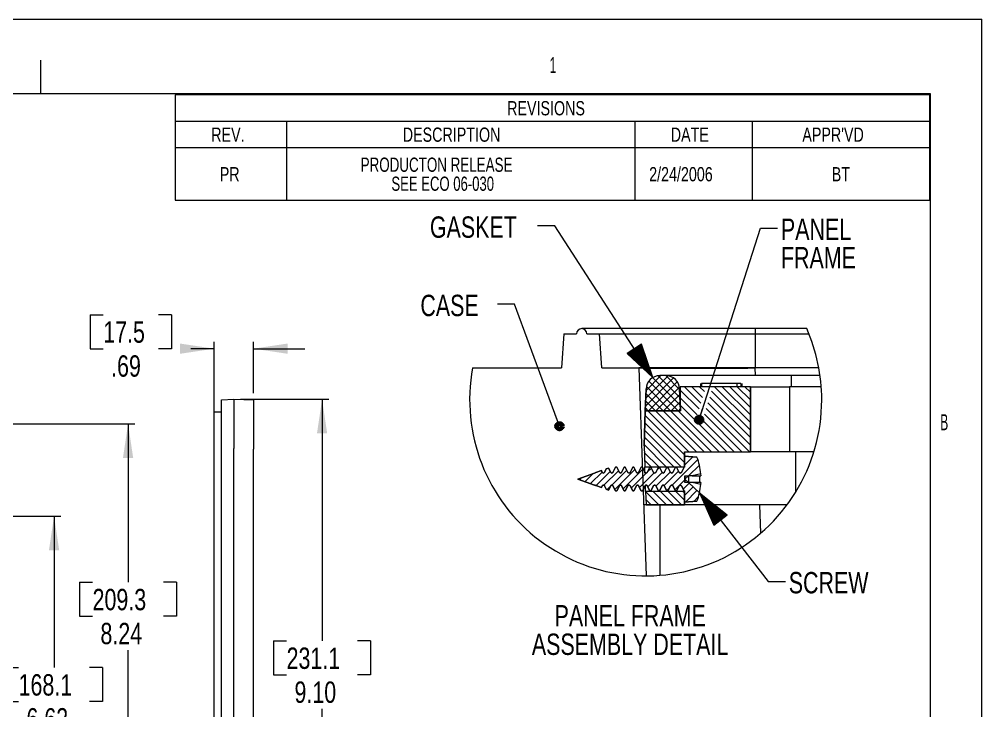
# Model space of a CAD drawing. Header units: inches. Extents: x 0 to 11, y 0 to 8.5.
# Drawn here: x 5.37 to 11, y 4.45 to 8.5 of the extents above; entities that cross this region are included whole.
import ezdxf

# ---------------------------------------------------------------- set-up
doc = ezdxf.new("R2010")
doc.units = ezdxf.units.IN
doc.header["$MEASUREMENT"] = 0
doc.layers.add('SLD-0', color=7, linetype='Continuous', lineweight=0)
doc.styles.add('SLDTEXTSTYLE2', font='TXT', dxfattribs={"width": 0.75})
doc.styles.add('SLDTEXTSTYLE6', font='TXT', dxfattribs={"width": 0.552632})
doc.styles.add('SLDTEXTSTYLE7', font='TXT', dxfattribs={"width": 0.703125})
doc.styles.add('SLDTEXTSTYLE8', font='TXT', dxfattribs={"width": 0.6875})
doc.dimstyles.new('SLDDIMSTYLE0', dxfattribs={"dimtxt": 0.166667, "dimasz": 0.2, "dimexe": 0, "dimexo": 0.0625, "dimgap": 0.041667, "dimtad": 0, "dimtih": 1, "dimtoh": 1, "dimlfac": 3, "dimzin": 12, "dimdsep": 46, "dimtxsty": 'SLDTEXTSTYLE2', "dimsah": 1, "dimcen": 0.09, "dimadec": 0, "dimazin": 0, "dimtfac": 1, "dimtofl": 0, "dimtmove": 0, "dimatfit": 3, "dimfxl": 1, "dimtolj": 1, "dimtzin": 12, "dimarcsym": 0})
doc.dimstyles.new('SLDDIMSTYLE1', dxfattribs={"dimtxt": 0.166667, "dimasz": 0.2, "dimexe": 0, "dimexo": 0.0625, "dimgap": 0.041667, "dimtad": 0, "dimtih": 1, "dimtoh": 1, "dimlfac": 3, "dimzin": 4, "dimdsep": 46, "dimtxsty": 'SLDTEXTSTYLE2', "dimsah": 1, "dimcen": 0.09, "dimadec": 0, "dimazin": 0, "dimtfac": 1, "dimtofl": 0, "dimtmove": 0, "dimatfit": 3, "dimfxl": 1, "dimtolj": 1, "dimtzin": 12, "dimarcsym": 0})

# ---------------------------------------------------------------- blocks, each defined once
blk = doc.blocks.new('SW_TABLEANNOTATION_0')
at = {"color": 7, "linetype": 'Continuous', "lineweight": 0}
for p, q in [((0, 0), (0, -0.6173)), ((4.4165, 0), (0, 0)), ((4.4165, -0.6173), (4.4165, 0)), ((0, -0.1546), (4.4165, -0.1546)), ((0.6528, -0.1546), (0.6528, -0.3091)), ((2.691, -0.1546), (2.691, -0.3091)), ((3.3774, -0.1546), (3.3774, -0.3091)), ((0, -0.3091), (4.4165, -0.3091)), ((0.6528, -0.3091), (0.6528, -0.6173)), ((2.691, -0.3091), (2.691, -0.6173)), ((3.3774, -0.3091), (3.3774, -0.6173)), ((0, -0.6173), (4.4165, -0.6173))]:
    blk.add_line(p, q, dxfattribs=at)
at = {"color": 7, "linetype": 'Continuous', "lineweight": 0, "attachment_point": 1}
for s, insert, char_height, style in [('REVISIONS', (1.9433, -0.0369), 0.08333, 'SLDTEXTSTYLE2'), ('REV.', (0.212, -0.1915), 0.08333, 'SLDTEXTSTYLE2'), ('DESCRIPTION', (1.3326, -0.1915), 0.083333, 'SLDTEXTSTYLE2'), ('DATE', (2.9006, -0.1915), 0.08333, 'SLDTEXTSTYLE2'), ("APPR'VD", (3.6706, -0.1915), 0.08333, 'SLDTEXTSTYLE2'), ('PRODUCTON RELEASE ', (1.0861, -0.3673), 0.083333, 'SLDTEXTSTYLE7'), ('PR', (0.2618, -0.4228), 0.08333, 'SLDTEXTSTYLE2'), ('2/24/2006', (2.7743, -0.4228), 0.08333, 'SLDTEXTSTYLE2'), ('BT', (3.8426, -0.4228), 0.08333, 'SLDTEXTSTYLE2'), ('SEE ECO 06-030', (1.2661, -0.4784), 0.083333, 'SLDTEXTSTYLE8')]:
    blk.add_mtext(s, dxfattribs=dict(at, insert=insert, char_height=char_height, style=style))
blk = doc.blocks.new('*D8')
at = {"layer": 'SLD-0'}
for p, q in [((4.7138, 5.5934), (5.6112, 5.5934)), ((5.5719, 5.5934), (5.5719, 4.7076)), ((5.2882, 4.7076), (5.2882, 4.5091)), ((5.2882, 4.7076), (5.3642, 4.7076)), ((5.8555, 4.7076), (5.7796, 4.7076)), ((5.8555, 4.7076), (5.8555, 4.5091)), ((5.2882, 4.5091), (5.3642, 4.5091)), ((5.8555, 4.5091), (5.7796, 4.5091)), ((5.5719, 3.3868), (5.5719, 4.3105)), ((4.1904, 3.3868), (5.6112, 3.3868))]:
    blk.add_line(p, q, dxfattribs=at)
for points in [[(5.5719, 5.5934), (5.5419, 5.3934), (5.6019, 5.3934)], [(5.5719, 3.3868), (5.6019, 3.5868), (5.5419, 3.5868)]]:
    blk.add_solid(points, dxfattribs=at)
at = {"layer": 'SLD-0', "char_height": 0.125, "attachment_point": 1, "style": 'SLDTEXTSTYLE2'}
for s, insert in [('168.1', (5.3642, 4.6687)), ('6.62', (5.4103, 4.4702))]:
    blk.add_mtext(s, dxfattribs=dict(at, insert=insert))
blk = doc.blocks.new('*D12')
at = {"layer": 'SLD-0'}
for p, q in [((4.1904, 6.1334), (6.0442, 6.1334)), ((6.0049, 6.1334), (6.0049, 5.2067)), ((5.7212, 5.2067), (5.7212, 5.0082)), ((5.7212, 5.2067), (5.7972, 5.2067)), ((6.2885, 5.2067), (6.2126, 5.2067)), ((6.2885, 5.2067), (6.2885, 5.0082)), ((5.7212, 5.0082), (5.7972, 5.0082)), ((6.2885, 5.0082), (6.2126, 5.0082)), ((6.0049, 3.3868), (6.0049, 4.8097)), ((4.1904, 3.3868), (6.0442, 3.3868))]:
    blk.add_line(p, q, dxfattribs=at)
for points in [[(6.0049, 6.1334), (5.9749, 5.9334), (6.0349, 5.9334)], [(6.0049, 3.3868), (6.0349, 3.5868), (5.9749, 3.5868)]]:
    blk.add_solid(points, dxfattribs=at)
at = {"layer": 'SLD-0', "char_height": 0.125, "attachment_point": 1, "style": 'SLDTEXTSTYLE2'}
for s, insert in [('209.3', (5.7972, 5.1679)), ('8.24', (5.8433, 4.9693))]:
    blk.add_mtext(s, dxfattribs=dict(at, insert=insert))
blk = doc.blocks.new('*D14')
at = {"layer": 'SLD-0'}
for p, q in [((5.7835, 6.7716), (5.7835, 6.573)), ((5.7835, 6.7716), (5.8595, 6.7716)), ((6.2585, 6.7716), (6.1825, 6.7716)), ((6.2585, 6.7716), (6.2585, 6.573)), ((6.5085, 6.0255), (6.5085, 6.6124)), ((6.7385, 6.3121), (6.7385, 6.6124)), ((5.7835, 6.573), (5.8595, 6.573)), ((6.2585, 6.573), (6.1825, 6.573)), ((6.5085, 6.573), (6.3717, 6.573)), ((6.7385, 6.573), (7.0385, 6.573))]:
    blk.add_line(p, q, dxfattribs=at)
for points in [[(6.5085, 6.573), (6.3085, 6.603), (6.3085, 6.543)], [(6.7385, 6.573), (6.9385, 6.543), (6.9385, 6.603)]]:
    blk.add_solid(points, dxfattribs=at)
at = {"layer": 'SLD-0', "char_height": 0.125, "attachment_point": 1, "style": 'SLDTEXTSTYLE2'}
for s, insert in [('17.5', (5.8595, 6.7327)), ('.69', (5.9057, 6.5342))]:
    blk.add_mtext(s, dxfattribs=dict(at, insert=insert))
blk = doc.blocks.new('*D15')
at = {"layer": 'SLD-0'}
for p, q in [((6.6629, 6.2768), (7.1795, 6.2768)), ((7.1401, 6.2768), (7.1401, 4.8636)), ((6.8565, 4.8636), (6.8565, 4.6651)), ((6.8565, 4.8636), (6.9324, 4.8636)), ((7.4238, 4.8636), (7.3478, 4.8636)), ((7.4238, 4.8636), (7.4238, 4.6651)), ((6.8565, 4.6651), (6.9324, 4.6651)), ((7.4238, 4.6651), (7.3478, 4.6651)), ((7.1401, 3.2434), (7.1401, 4.4666)), ((6.6629, 3.2434), (7.1795, 3.2434))]:
    blk.add_line(p, q, dxfattribs=at)
for points in [[(7.1401, 6.2768), (7.1101, 6.0768), (7.1701, 6.0768)], [(7.1401, 3.2434), (7.1701, 3.4434), (7.1101, 3.4434)]]:
    blk.add_solid(points, dxfattribs=at)
at = {"layer": 'SLD-0', "char_height": 0.125, "attachment_point": 1, "style": 'SLDTEXTSTYLE2'}
for s, insert in [('231.1', (6.9324, 4.8248)), ('9.10', (6.9786, 4.6262))]:
    blk.add_mtext(s, dxfattribs=dict(at, insert=insert))

msp = doc.modelspace()

# ---------------------------------------------------------------- linework, layer by layer
at = {"color": 7, "linetype": 'Continuous', "lineweight": 15}
for p, q in [((6.5519, 6.2743), (6.6235, 6.2768)), ((6.5519, 5.9861), (6.5519, 6.2743)), ((6.6235, 6.2768), (6.6235, 5.9886)), ((6.6235, 6.2768), (6.7385, 6.2728)), ((6.7385, 6.2728), (6.7385, 5.9846)), ((6.5085, 6.2028), (6.5519, 6.2028)), ((6.5085, 5.9861), (6.5085, 6.2028)), ((6.5085, 3.5341), (6.5085, 5.9861)), ((6.5519, 3.5341), (6.5519, 5.9861)), ((6.6235, 3.5316), (6.6235, 5.9886)), ((6.7385, 3.5356), (6.7385, 5.9846))]:
    msp.add_line(p, q, dxfattribs=at)
at = {"layer": 'SLD-0', "color": 179, "linetype": 'Continuous'}
for p, q in [((0, 8.5), (11, 8.5)), ((11, 0), (11, 8.5)), ((10.7, 8.0635), (0.287, 8.0635)), ((10.7, 0.404), (10.7, 8.0635)), ((8.555, 6.6601), (8.5411, 6.4601)), ((8.555, 6.6601), (8.6291, 6.6601)), ((9.6736, 6.6901), (8.6591, 6.6901)), ((8.6891, 6.6601), (8.7631, 6.6601)), ((8.7771, 6.4601), (8.7631, 6.6601)), ((8.7631, 6.6601), (9.6736, 6.6601)), ((9.976, 6.6901), (9.6736, 6.6901)), ((9.6736, 6.6901), (9.6736, 6.6601)), ((9.6736, 6.6601), (9.6736, 6.4601)), ((9.6736, 6.6601), (9.9887, 6.6601)), ((8.0205, 6.4601), (8.5411, 6.4601)), ((8.7771, 6.4601), (8.9941, 6.4601)), ((8.9941, 6.4601), (9.0365, 5.2439)), ((9.6736, 6.4601), (8.9941, 6.4601)), ((10.0468, 6.4601), (9.6736, 6.4601)), ((9.6752, 6.4151), (9.6736, 6.4601)), ((9.1965, 6.4016), (9.0324, 6.2375)), ((9.1648, 6.4141), (9.034, 6.2833)), ((9.1217, 6.4151), (9.0356, 6.3291)), ((9.2186, 6.3795), (9.0492, 6.2101)), ((9.0513, 6.3823), (9.2235, 6.2101)), ((9.0743, 6.4035), (9.2353, 6.2425)), ((9.1073, 6.4147), (9.2337, 6.2883)), ((9.152, 6.4151), (9.1158, 6.4151)), ((9.152, 6.4151), (9.1158, 6.4151)), ((9.1511, 6.4151), (9.2321, 6.3341)), ((9.8839, 6.4151), (9.152, 6.4151)), ((9.3551, 6.3701), (9.3551, 6.3501)), ((9.361, 6.3701), (9.361, 6.3501)), ((9.5666, 6.3701), (9.361, 6.3701)), ((9.5666, 6.3701), (9.5666, 6.3501)), ((9.5901, 6.3701), (9.5666, 6.3701)), ((9.5901, 6.3701), (9.5901, 6.3501)), ((9.596, 6.3701), (9.596, 6.3501)), ((10.0541, 6.4151), (9.8839, 6.4151)), ((9.8839, 6.4151), (9.8839, 6.3501)), ((9.0359, 6.3379), (9.0314, 6.2101)), ((9.0314, 6.2101), (9.0359, 6.3379)), ((9.0349, 6.3103), (9.1351, 6.2101)), ((9.0376, 6.3518), (9.1793, 6.2101)), ((9.231, 6.3477), (9.0934, 6.2101)), ((9.2364, 6.2101), (9.232, 6.3379)), ((9.232, 6.3379), (9.2364, 6.2101)), ((9.236, 6.3379), (9.232, 6.3379)), ((9.646, 6.3501), (9.236, 6.3501)), ((9.236, 6.3501), (9.236, 6.2101)), ((9.236, 6.3501), (9.236, 6.2101)), ((9.646, 6.3501), (9.236, 6.3501)), ((9.3456, 6.2206), (9.236, 6.3302)), ((9.3561, 6.2543), (9.2603, 6.3501)), ((9.3666, 6.288), (9.3045, 6.3501)), ((9.3772, 6.3216), (9.3487, 6.3501)), ((9.646, 6.097), (9.4191, 6.3239)), ((9.646, 6.1412), (9.437, 6.3501)), ((9.646, 6.1854), (9.4812, 6.3501)), ((9.646, 6.2296), (9.5254, 6.3501)), ((9.646, 6.2738), (9.5696, 6.3501)), ((9.646, 6.318), (9.6138, 6.3501)), ((9.646, 5.9701), (9.646, 6.3501)), ((9.646, 6.3501), (9.646, 5.9701)), ((9.646, 6.3501), (9.876, 6.3501)), ((9.876, 6.3501), (9.876, 5.9701)), ((10.061, 6.3501), (9.876, 6.3501)), ((9.0334, 6.2676), (9.0909, 6.2101)), ((9.2331, 6.3056), (9.1376, 6.2101)), ((9.2346, 6.2629), (9.1818, 6.2101)), ((9.3351, 6.1869), (9.236, 6.286)), ((9.646, 6.0086), (9.3981, 6.2565)), ((9.646, 6.0528), (9.4086, 6.2902)), ((9.0311, 6.2101), (9.0239, 6.0051)), ((9.0239, 6.0051), (9.0311, 6.2101)), ((9.236, 6.2101), (9.0311, 6.2101)), ((9.236, 6.2101), (9.0311, 6.2101)), ((9.0314, 6.2101), (9.2364, 6.2101)), ((9.032, 6.2249), (9.0467, 6.2101)), ((9.2867, 5.9701), (9.0467, 6.2101)), ((9.3309, 5.9701), (9.0909, 6.2101)), ((9.3751, 5.9701), (9.1351, 6.2101)), ((9.4193, 5.9701), (9.1793, 6.2101)), ((9.4635, 5.9701), (9.2235, 6.2101)), ((9.236, 6.2201), (9.226, 6.2101)), ((9.5077, 5.9701), (9.236, 6.2418)), ((9.6403, 5.9701), (9.3875, 6.2228)), ((9.261, 5.9075), (9.0286, 6.1398)), ((9.261, 5.9517), (9.0301, 6.1825)), ((9.5519, 5.9701), (9.3665, 6.1555)), ((9.5961, 5.9701), (9.377, 6.1892)), ((9.2421, 5.8821), (9.0271, 6.0971)), ((9.1979, 5.8821), (9.0257, 6.0544)), ((9.0239, 6.0051), (9.0282, 5.8821)), ((9.0239, 6.0051), (9.0282, 5.8821)), ((9.1537, 5.8821), (9.0242, 6.0117)), ((9.261, 5.8821), (9.261, 5.9701)), ((9.261, 5.9701), (9.646, 5.9701)), ((9.261, 5.9701), (9.646, 5.9701)), ((9.261, 5.9701), (9.261, 5.8821)), ((9.876, 5.9701), (9.646, 5.9701)), ((10.0179, 5.9701), (9.876, 5.9701)), ((9.911, 5.9701), (9.911, 5.7341)), ((9.1096, 5.8821), (9.0253, 5.9664)), ((9.0654, 5.8821), (9.0269, 5.9206)), ((9.3386, 5.925), (9.1879, 5.7743)), ((9.3336, 5.9388), (9.261, 5.9451)), ((9.261, 5.9451), (9.261, 5.8791)), ((9.261, 5.9451), (9.261, 5.8791)), ((9.261, 5.9451), (9.3336, 5.9388)), ((9.2696, 5.9444), (9.261, 5.9357)), ((9.3103, 5.9408), (9.261, 5.8915)), ((8.7743, 5.8596), (8.7412, 5.8477)), ((8.7412, 5.8477), (8.7743, 5.8596)), ((8.7797, 5.8492), (8.7743, 5.8596)), ((8.7743, 5.8596), (8.7797, 5.8492)), ((8.8747, 5.8588), (8.7896, 5.7737)), ((8.803, 5.8698), (8.7922, 5.8492)), ((8.7922, 5.8492), (8.803, 5.8698)), ((8.8164, 5.8746), (8.803, 5.8698)), ((8.803, 5.8698), (8.8164, 5.8746)), ((8.8297, 5.8492), (8.8164, 5.8746)), ((8.8164, 5.8746), (8.8297, 5.8492)), ((8.9227, 5.8626), (8.8355, 5.7754)), ((8.8579, 5.8791), (8.8422, 5.8492)), ((8.8422, 5.8492), (8.8579, 5.8791)), ((8.9707, 5.8664), (8.8536, 5.7493)), ((8.8641, 5.8791), (8.8579, 5.8791)), ((8.8641, 5.8791), (8.8579, 5.8791)), ((8.8797, 5.8492), (8.8641, 5.8791)), ((8.8641, 5.8791), (8.8797, 5.8492)), ((8.9079, 5.8791), (8.8922, 5.8492)), ((8.8922, 5.8492), (8.9079, 5.8791)), ((9.0187, 5.8703), (8.9016, 5.7531)), ((8.9141, 5.8791), (8.9079, 5.8791)), ((8.9141, 5.8791), (8.9079, 5.8791)), ((8.9297, 5.8492), (8.9141, 5.8791)), ((8.9141, 5.8791), (8.9297, 5.8492)), ((8.9579, 5.8791), (8.9422, 5.8492)), ((8.9422, 5.8492), (8.9579, 5.8791)), ((8.9641, 5.8791), (8.9579, 5.8791)), ((8.9641, 5.8791), (8.9579, 5.8791)), ((8.9797, 5.8492), (8.9641, 5.8791)), ((8.9641, 5.8791), (8.9797, 5.8492)), ((9.0079, 5.8791), (8.9922, 5.8492)), ((8.9922, 5.8492), (9.0079, 5.8791)), ((9.0141, 5.8791), (9.0079, 5.8791)), ((9.0141, 5.8791), (9.0079, 5.8791)), ((9.0297, 5.8492), (9.0141, 5.8791)), ((9.0141, 5.8791), (9.0297, 5.8492)), ((9.0282, 5.8821), (9.261, 5.8821)), ((9.0282, 5.8821), (9.261, 5.8821)), ((9.0579, 5.8791), (9.0422, 5.8492)), ((9.0422, 5.8492), (9.0579, 5.8791)), ((9.0667, 5.8741), (9.0426, 5.8499)), ((9.0641, 5.8791), (9.0579, 5.8791)), ((9.0641, 5.8791), (9.0579, 5.8791)), ((9.0797, 5.8492), (9.0641, 5.8791)), ((9.0641, 5.8791), (9.0797, 5.8492)), ((9.1079, 5.8791), (9.0922, 5.8492)), ((9.0922, 5.8492), (9.1079, 5.8791)), ((9.1148, 5.8779), (9.099, 5.8621)), ((9.1141, 5.8791), (9.1079, 5.8791)), ((9.1141, 5.8791), (9.1079, 5.8791)), ((9.1297, 5.8492), (9.1141, 5.8791)), ((9.1141, 5.8791), (9.1297, 5.8492)), ((9.1579, 5.8791), (9.1422, 5.8492)), ((9.1422, 5.8492), (9.1579, 5.8791)), ((9.1602, 5.8791), (9.1553, 5.8743)), ((9.1641, 5.8791), (9.1579, 5.8791)), ((9.1641, 5.8791), (9.1579, 5.8791)), ((9.1797, 5.8492), (9.1641, 5.8791)), ((9.1641, 5.8791), (9.1797, 5.8492)), ((9.2079, 5.8791), (9.1922, 5.8492)), ((9.1922, 5.8492), (9.2079, 5.8791)), ((9.2141, 5.8791), (9.2079, 5.8791)), ((9.2141, 5.8791), (9.2079, 5.8791)), ((9.2297, 5.8492), (9.2141, 5.8791)), ((9.2141, 5.8791), (9.2297, 5.8492)), ((9.2579, 5.8791), (9.2422, 5.8492)), ((9.2422, 5.8492), (9.2579, 5.8791)), ((9.261, 5.8791), (9.2579, 5.8791)), ((9.261, 5.8791), (9.2579, 5.8791)), ((9.284, 5.8301), (9.3485, 5.8911)), ((9.284, 5.8301), (9.3485, 5.8911)), ((8.7349, 5.8455), (8.636, 5.8101)), ((8.636, 5.8101), (8.7349, 5.8455)), ((8.636, 5.8101), (8.7349, 5.7747)), ((8.7349, 5.7747), (8.636, 5.8101)), ((8.6566, 5.8175), (8.6457, 5.8066)), ((8.7254, 5.8421), (8.6783, 5.795)), ((8.7787, 5.8512), (8.7109, 5.7834)), ((8.736, 5.8454), (8.7349, 5.8455)), ((8.8267, 5.855), (8.7434, 5.7717)), ((9.0386, 5.846), (8.9496, 5.7569)), ((9.0831, 5.8462), (8.9976, 5.7607)), ((9.13, 5.8489), (9.0456, 5.7646)), ((9.1779, 5.8527), (9.0936, 5.7684)), ((9.2259, 5.8565), (9.1414, 5.7719)), ((9.2628, 5.805), (9.2048, 5.747)), ((9.2628, 5.8301), (9.284, 5.8301)), ((9.2628, 5.8101), (9.2628, 5.8301)), ((9.2628, 5.8301), (9.2628, 5.8101)), ((9.2628, 5.8301), (9.284, 5.8301)), ((9.284, 5.8301), (9.2628, 5.8101)), ((9.2628, 5.7901), (9.2628, 5.8101)), ((9.2628, 5.8101), (9.284, 5.7901)), ((9.2628, 5.8101), (9.2628, 5.7901)), ((9.3065, 5.8301), (9.284, 5.8301)), ((9.284, 5.8301), (9.284, 5.7901)), ((9.3561, 5.8408), (9.3065, 5.8301)), ((9.3065, 5.8301), (9.3561, 5.8301)), ((9.354, 5.8404), (9.3561, 5.8301)), ((8.7349, 5.7747), (8.736, 5.7748)), ((8.7412, 5.7725), (8.7743, 5.7607)), ((8.7743, 5.7607), (8.7412, 5.7725)), ((8.7743, 5.7607), (8.7797, 5.771)), ((8.7797, 5.771), (8.7743, 5.7607)), ((8.7922, 5.771), (8.803, 5.7504)), ((8.803, 5.7504), (8.7922, 5.771)), ((8.803, 5.7504), (8.8164, 5.7456)), ((8.8164, 5.7456), (8.803, 5.7504)), ((8.8282, 5.7681), (8.8085, 5.7484)), ((8.8164, 5.7456), (8.8297, 5.771)), ((8.8297, 5.771), (8.8164, 5.7456)), ((8.8422, 5.771), (8.8579, 5.7411)), ((8.8579, 5.7411), (8.8422, 5.771)), ((8.8641, 5.7411), (8.8797, 5.771)), ((8.8797, 5.771), (8.8641, 5.7411)), ((8.8922, 5.771), (8.9079, 5.7411)), ((8.9079, 5.7411), (8.8922, 5.771)), ((8.9141, 5.7411), (8.9297, 5.771)), ((8.9297, 5.771), (8.9141, 5.7411)), ((8.9422, 5.771), (8.9579, 5.7411)), ((8.9579, 5.7411), (8.9422, 5.771)), ((8.9641, 5.7411), (8.9797, 5.771)), ((8.9797, 5.771), (8.9641, 5.7411)), ((8.9922, 5.771), (9.0079, 5.7411)), ((9.0079, 5.7411), (8.9922, 5.771)), ((9.0141, 5.7411), (9.0297, 5.771)), ((9.0297, 5.771), (9.0141, 5.7411)), ((9.0422, 5.771), (9.0579, 5.7411)), ((9.0579, 5.7411), (9.0422, 5.771)), ((9.0641, 5.7411), (9.0797, 5.771)), ((9.0797, 5.771), (9.0641, 5.7411)), ((9.0922, 5.771), (9.1079, 5.7411)), ((9.1079, 5.7411), (9.0922, 5.771)), ((9.118, 5.7485), (9.1106, 5.7411)), ((9.1141, 5.7411), (9.1297, 5.771)), ((9.1297, 5.771), (9.1141, 5.7411)), ((9.1422, 5.771), (9.1579, 5.7411)), ((9.1579, 5.7411), (9.1422, 5.771)), ((9.1743, 5.7607), (9.1568, 5.7432)), ((9.1641, 5.7411), (9.1797, 5.771)), ((9.1797, 5.771), (9.1641, 5.7411)), ((9.1922, 5.771), (9.2079, 5.7411)), ((9.2079, 5.7411), (9.1922, 5.771)), ((9.2141, 5.7411), (9.2297, 5.771)), ((9.2297, 5.771), (9.2141, 5.7411)), ((9.2422, 5.771), (9.2579, 5.7411)), ((9.2579, 5.7411), (9.2422, 5.771)), ((9.2882, 5.7862), (9.2528, 5.7508)), ((9.3109, 5.7647), (9.261, 5.7148)), ((9.284, 5.7901), (9.2628, 5.7901)), ((9.284, 5.7901), (9.2628, 5.7901)), ((9.3485, 5.7291), (9.284, 5.7901)), ((9.3485, 5.7291), (9.284, 5.7901)), ((9.3065, 5.7901), (9.284, 5.7901)), ((9.3561, 5.7901), (9.3065, 5.7901)), ((9.3561, 5.7794), (9.3065, 5.7901)), ((9.3561, 5.7901), (9.354, 5.7799)), ((8.8579, 5.7411), (8.8641, 5.7411)), ((8.8579, 5.7411), (8.8641, 5.7411)), ((8.9079, 5.7411), (8.9141, 5.7411)), ((8.9079, 5.7411), (8.9141, 5.7411)), ((8.9579, 5.7411), (8.9641, 5.7411)), ((8.9579, 5.7411), (8.9641, 5.7411)), ((9.0079, 5.7411), (9.0141, 5.7411)), ((9.0079, 5.7411), (9.0141, 5.7411)), ((9.261, 5.7381), (9.0333, 5.7381)), ((9.0333, 5.7381), (9.036, 5.6601)), ((9.0333, 5.7381), (9.036, 5.6601)), ((9.261, 5.7381), (9.0333, 5.7381)), ((9.0333, 5.7374), (9.1106, 5.6601)), ((9.0349, 5.6916), (9.0664, 5.6601)), ((9.0579, 5.7411), (9.0641, 5.7411)), ((9.0579, 5.7411), (9.0641, 5.7411)), ((9.0768, 5.7381), (9.1548, 5.6601)), ((9.1079, 5.7411), (9.1141, 5.7411)), ((9.1079, 5.7411), (9.1141, 5.7411)), ((9.121, 5.7381), (9.199, 5.6601)), ((9.1579, 5.7411), (9.1641, 5.7411)), ((9.1579, 5.7411), (9.1641, 5.7411)), ((9.1652, 5.7381), (9.2432, 5.6601)), ((9.2079, 5.7411), (9.2141, 5.7411)), ((9.2079, 5.7411), (9.2141, 5.7411)), ((9.2094, 5.7381), (9.261, 5.6865)), ((9.2536, 5.7381), (9.261, 5.7307)), ((9.2579, 5.7411), (9.261, 5.7411)), ((9.2579, 5.7411), (9.261, 5.7411)), ((9.261, 5.7411), (9.261, 5.6751)), ((9.261, 5.7411), (9.261, 5.6751)), ((9.261, 5.6601), (9.261, 5.7381)), ((9.261, 5.7381), (9.261, 5.6601)), ((9.3336, 5.7432), (9.266, 5.6756)), ((9.3429, 5.7083), (9.3144, 5.6798)), ((9.036, 5.6601), (9.022, 5.6601)), ((9.036, 5.6601), (9.261, 5.6601)), ((9.261, 5.6601), (9.036, 5.6601)), ((9.1191, 5.2474), (9.1191, 5.6601)), ((9.261, 5.6751), (9.3336, 5.6815)), ((9.3336, 5.6815), (9.261, 5.6751)), ((9.8609, 5.6601), (9.261, 5.6601)), ((9.7074, 5.4947), (9.7016, 5.6601))]:
    msp.add_line(p, q, dxfattribs=at)
at = {"layer": 'SLD-0'}
msp.add_line((5.4935, 8.0635), (5.4935, 8.2604), dxfattribs=at)
at = {"layer": 'SLD-0', "color": 179}
for p, q in [((8.5013, 7.2908), (8.4013, 7.2908)), ((9.075, 6.4039), (8.5013, 7.2908)), ((9.3464, 6.1573), (9.7054, 7.2787)), ((9.7054, 7.2787), (9.8054, 7.2787)), ((8.2661, 6.8325), (8.1661, 6.8325)), ((8.5293, 6.1194), (8.2661, 6.8325)), ((9.0084, 6.599), (8.9244, 6.5447)), ((9.0381, 6.461), (8.9941, 6.5898)), ((9.0403, 6.4577), (8.995, 6.5903)), ((9.0425, 6.4543), (8.9958, 6.5909)), ((9.0446, 6.451), (8.9966, 6.5914)), ((9.0468, 6.4476), (8.9975, 6.592)), ((9.049, 6.4442), (8.9983, 6.5925)), ((9.0511, 6.4409), (8.9992, 6.593)), ((9.0533, 6.4375), (9, 6.5936)), ((9.0555, 6.4342), (9.0008, 6.5941)), ((9.0577, 6.4308), (9.0017, 6.5947)), ((9.0598, 6.4274), (9.0025, 6.5952)), ((9.062, 6.4241), (9.0034, 6.5958)), ((9.0642, 6.4207), (9.0042, 6.5963)), ((9.0664, 6.4174), (9.005, 6.5968)), ((9.0685, 6.414), (9.0059, 6.5974)), ((9.0707, 6.4107), (9.0067, 6.5979)), ((9.0729, 6.4073), (9.0075, 6.5985)), ((9.075, 6.4039), (9.0084, 6.599)), ((9.075, 6.4039), (8.9244, 6.5447)), ((9.0729, 6.4073), (8.9253, 6.5452)), ((9.0707, 6.4107), (8.9261, 6.5458)), ((9.0685, 6.414), (8.9269, 6.5463)), ((9.0664, 6.4174), (8.9278, 6.5469)), ((9.0642, 6.4207), (8.9286, 6.5474)), ((9.062, 6.4241), (8.9295, 6.548)), ((9.0598, 6.4274), (8.9303, 6.5485)), ((9.0577, 6.4308), (8.9311, 6.549)), ((9.0555, 6.4342), (8.932, 6.5496)), ((9.0533, 6.4375), (8.9328, 6.5501)), ((9.0511, 6.4409), (8.9337, 6.5507)), ((9.049, 6.4442), (8.9345, 6.5512)), ((9.0468, 6.4476), (8.9353, 6.5518)), ((9.0446, 6.451), (8.9362, 6.5523)), ((9.0425, 6.4543), (8.937, 6.5528)), ((9.0403, 6.4577), (8.9379, 6.5534)), ((9.0381, 6.461), (8.9387, 6.5539)), ((9.0359, 6.4644), (8.9395, 6.5545)), ((9.0338, 6.4677), (8.9404, 6.555)), ((9.0316, 6.4711), (8.9412, 6.5556)), ((9.0294, 6.4745), (8.9421, 6.5561)), ((9.0272, 6.4778), (8.9429, 6.5567)), ((9.0251, 6.4812), (8.9437, 6.5572)), ((9.0229, 6.4845), (8.9446, 6.5577)), ((9.0207, 6.4879), (8.9454, 6.5583)), ((9.0186, 6.4913), (8.9463, 6.5588)), ((9.0164, 6.4946), (8.9471, 6.5594)), ((9.0142, 6.498), (8.9479, 6.5599)), ((9.012, 6.5013), (8.9488, 6.5605)), ((9.0099, 6.5047), (8.9496, 6.561)), ((9.0077, 6.508), (8.9505, 6.5615)), ((9.0055, 6.5114), (8.9513, 6.5621)), ((9.0033, 6.5148), (8.9521, 6.5626)), ((9.0012, 6.5181), (8.953, 6.5632)), ((8.999, 6.5215), (8.9538, 6.5637)), ((8.9968, 6.5248), (8.9547, 6.5643)), ((8.9947, 6.5282), (8.9555, 6.5648)), ((8.9925, 6.5316), (8.9563, 6.5653)), ((8.9903, 6.5349), (8.9572, 6.5659)), ((8.9881, 6.5383), (8.958, 6.5664)), ((8.986, 6.5416), (8.9589, 6.567)), ((8.9838, 6.545), (8.9597, 6.5675)), ((8.9816, 6.5484), (8.9605, 6.5681)), ((8.9794, 6.5517), (8.9614, 6.5686)), ((8.9773, 6.5551), (8.9622, 6.5691)), ((8.9751, 6.5584), (8.963, 6.5697)), ((8.9729, 6.5618), (8.9639, 6.5702)), ((8.9708, 6.5651), (8.9647, 6.5708)), ((8.9686, 6.5685), (8.9656, 6.5713)), ((8.9686, 6.5685), (8.9672, 6.5724)), ((8.9708, 6.5651), (8.9681, 6.5729)), ((8.9729, 6.5618), (8.9689, 6.5735)), ((8.9751, 6.5584), (8.9698, 6.574)), ((8.9773, 6.5551), (8.9706, 6.5746)), ((8.9794, 6.5517), (8.9714, 6.5751)), ((8.9816, 6.5484), (8.9723, 6.5757)), ((8.9838, 6.545), (8.9731, 6.5762)), ((8.986, 6.5416), (8.974, 6.5767)), ((8.9881, 6.5383), (8.9748, 6.5773)), ((8.9903, 6.5349), (8.9756, 6.5778)), ((8.9925, 6.5316), (8.9765, 6.5784)), ((8.9947, 6.5282), (8.9773, 6.5789)), ((8.9968, 6.5248), (8.9782, 6.5795)), ((8.999, 6.5215), (8.979, 6.58)), ((9.0012, 6.5181), (8.9798, 6.5806)), ((9.0033, 6.5148), (8.9807, 6.5811)), ((9.0055, 6.5114), (8.9815, 6.5816)), ((9.0077, 6.508), (8.9824, 6.5822)), ((9.0099, 6.5047), (8.9832, 6.5827)), ((9.012, 6.5013), (8.984, 6.5833)), ((9.0142, 6.498), (8.9849, 6.5838)), ((9.0164, 6.4946), (8.9857, 6.5844)), ((9.0186, 6.4913), (8.9866, 6.5849)), ((9.0207, 6.4879), (8.9874, 6.5854)), ((9.0229, 6.4845), (8.9882, 6.586)), ((9.0251, 6.4812), (8.9891, 6.5865)), ((9.0272, 6.4778), (8.9899, 6.5871)), ((9.0294, 6.4745), (8.9908, 6.5876)), ((9.0316, 6.4711), (8.9916, 6.5882)), ((9.0338, 6.4677), (8.9924, 6.5887)), ((9.0359, 6.4644), (8.9933, 6.5892)), ((9.3485, 5.7291), (9.751, 5.211)), ((9.3485, 5.7291), (9.4317, 5.5405)), ((9.3485, 5.7291), (9.5107, 5.6019)), ((9.351, 5.726), (9.4325, 5.5411)), ((9.351, 5.726), (9.5099, 5.6012)), ((9.3534, 5.7228), (9.4333, 5.5417)), ((9.3534, 5.7228), (9.5091, 5.6006)), ((9.3559, 5.7196), (9.4341, 5.5423)), ((9.3559, 5.7196), (9.5083, 5.6)), ((9.3583, 5.7165), (9.4349, 5.543)), ((9.3583, 5.7165), (9.5075, 5.5994)), ((9.3608, 5.7133), (9.4357, 5.5436)), ((9.3608, 5.7133), (9.5067, 5.5988)), ((9.3632, 5.7102), (9.4364, 5.5442)), ((9.3632, 5.7102), (9.5059, 5.5982)), ((9.3657, 5.707), (9.4372, 5.5448)), ((9.3657, 5.707), (9.5052, 5.5976)), ((9.3681, 5.7039), (9.438, 5.5454)), ((9.3681, 5.7039), (9.5044, 5.5969)), ((9.3706, 5.7007), (9.4388, 5.546)), ((9.3706, 5.7007), (9.5036, 5.5963)), ((9.373, 5.6975), (9.4396, 5.5466)), ((9.373, 5.6975), (9.5028, 5.5957)), ((9.3755, 5.6944), (9.4404, 5.5473)), ((9.3755, 5.6944), (9.502, 5.5951)), ((9.378, 5.6912), (9.4412, 5.5479)), ((9.378, 5.6912), (9.5012, 5.5945)), ((9.3804, 5.6881), (9.442, 5.5485)), ((9.3804, 5.6881), (9.5004, 5.5939)), ((9.3829, 5.6849), (9.4428, 5.5491)), ((9.3829, 5.6849), (9.4996, 5.5933)), ((9.3853, 5.6817), (9.4436, 5.5497)), ((9.3853, 5.6817), (9.4988, 5.5926)), ((9.3878, 5.6786), (9.4443, 5.5503)), ((9.3878, 5.6786), (9.498, 5.592)), ((9.3902, 5.6754), (9.4451, 5.5509)), ((9.3902, 5.6754), (9.4973, 5.5914)), ((9.3927, 5.6723), (9.4459, 5.5515)), ((9.3927, 5.6723), (9.4965, 5.5908)), ((9.3951, 5.6691), (9.4467, 5.5522)), ((9.3951, 5.6691), (9.4957, 5.5902)), ((9.3976, 5.6659), (9.4475, 5.5528)), ((9.3976, 5.6659), (9.4949, 5.5896)), ((9.4, 5.6628), (9.4483, 5.5534)), ((9.4, 5.6628), (9.4941, 5.589)), ((9.4025, 5.6596), (9.4491, 5.554)), ((9.4025, 5.6596), (9.4933, 5.5884)), ((9.4049, 5.6565), (9.4499, 5.5546)), ((9.4049, 5.6565), (9.4925, 5.5877)), ((9.4074, 5.6533), (9.4507, 5.5552)), ((9.4074, 5.6533), (9.4917, 5.5871)), ((9.4099, 5.6502), (9.4515, 5.5558)), ((9.4099, 5.6502), (9.4909, 5.5865)), ((9.4123, 5.647), (9.4522, 5.5565)), ((9.4123, 5.647), (9.4902, 5.5859)), ((9.4148, 5.6438), (9.453, 5.5571)), ((9.4148, 5.6438), (9.4894, 5.5853)), ((9.4172, 5.6407), (9.4538, 5.5577)), ((9.4172, 5.6407), (9.4886, 5.5847)), ((9.4197, 5.6375), (9.4546, 5.5583)), ((9.4197, 5.6375), (9.4878, 5.5841)), ((9.4221, 5.6344), (9.4554, 5.5589)), ((9.4221, 5.6344), (9.487, 5.5834)), ((9.4246, 5.6312), (9.4562, 5.5595)), ((9.4246, 5.6312), (9.4862, 5.5828)), ((9.427, 5.628), (9.457, 5.5601)), ((9.427, 5.628), (9.4854, 5.5822)), ((9.4295, 5.6249), (9.4578, 5.5607)), ((9.4295, 5.6249), (9.4846, 5.5816)), ((9.4317, 5.5405), (9.5107, 5.6019)), ((9.4319, 5.6217), (9.4586, 5.5614)), ((9.4319, 5.6217), (9.4838, 5.581)), ((9.4344, 5.6186), (9.4594, 5.562)), ((9.4344, 5.6186), (9.483, 5.5804)), ((9.4368, 5.6154), (9.4601, 5.5626)), ((9.4368, 5.6154), (9.4823, 5.5798)), ((9.4393, 5.6122), (9.4609, 5.5632)), ((9.4393, 5.6122), (9.4815, 5.5792)), ((9.4418, 5.6091), (9.4617, 5.5638)), ((9.4418, 5.6091), (9.4807, 5.5785)), ((9.4442, 5.6059), (9.4625, 5.5644)), ((9.4442, 5.6059), (9.4799, 5.5779)), ((9.4467, 5.6028), (9.4633, 5.565)), ((9.4467, 5.6028), (9.4791, 5.5773)), ((9.4491, 5.5996), (9.4641, 5.5657)), ((9.4491, 5.5996), (9.4783, 5.5767)), ((9.4516, 5.5965), (9.4649, 5.5663)), ((9.4516, 5.5965), (9.4775, 5.5761)), ((9.454, 5.5933), (9.4657, 5.5669)), ((9.454, 5.5933), (9.4767, 5.5755)), ((9.4565, 5.5901), (9.4665, 5.5675)), ((9.4565, 5.5901), (9.4759, 5.5749)), ((9.4589, 5.587), (9.4672, 5.5681)), ((9.4589, 5.587), (9.4751, 5.5742)), ((9.4614, 5.5838), (9.468, 5.5687)), ((9.4614, 5.5838), (9.4744, 5.5736)), ((9.4638, 5.5807), (9.4688, 5.5693)), ((9.4638, 5.5807), (9.4736, 5.573)), ((9.4663, 5.5775), (9.4696, 5.57)), ((9.4663, 5.5775), (9.4728, 5.5724)), ((9.4687, 5.5743), (9.4704, 5.5706)), ((9.4687, 5.5743), (9.472, 5.5718)), ((9.751, 5.211), (9.851, 5.211))]:
    msp.add_line(p, q, dxfattribs=at)
at = {"layer": 'SLD-0', "color": 7, "linetype": 'Continuous'}
for p, q in [((9.3566, 6.189), (9.3668, 6.2208)), ((8.5177, 6.1506), (8.5062, 6.1819))]:
    msp.add_line(p, q, dxfattribs=at)
at = {"layer": 'SLD-0', "color": 179, "linetype": 'Continuous', "lineweight": 0}
for p, q in [((9.0283, 5.881), (9.0282, 5.8821)), ((9.0284, 5.8778), (9.0283, 5.881)), ((9.0286, 5.8725), (9.0284, 5.8778)), ((9.0288, 5.8653), (9.0286, 5.8725)), ((9.0291, 5.8564), (9.0288, 5.8653)), ((9.0295, 5.8461), (9.0291, 5.8564)), ((9.0295, 5.8457), (9.0295, 5.8461)), ((9.348, 5.8301), (9.3485, 5.8101)), ((9.3485, 5.8101), (9.348, 5.7901)), ((9.032, 5.7741), (9.032, 5.7743)), ((9.0324, 5.7638), (9.032, 5.7741)), ((9.0327, 5.755), (9.0324, 5.7638)), ((9.0329, 5.7478), (9.0327, 5.755)), ((9.0331, 5.7425), (9.0329, 5.7478)), ((9.0332, 5.7392), (9.0331, 5.7425)), ((9.0333, 5.7381), (9.0332, 5.7392))]:
    msp.add_line(p, q, dxfattribs=at)
at = {"layer": 'SLD-0', "color": 7, "linetype": 'Continuous', "lineweight": 158}
for centre in [(9.3464, 6.1573), (8.5293, 6.1194)]:
    msp.add_circle(centre, 0.0167, dxfattribs=at)
at = {"layer": 'SLD-0', "color": 179, "linetype": 'Continuous'}
for centre, radius, start, end in [((8.6591, 6.6601), 0.03, 0, 180), ((9.0337, 6.274), 1.0301, 0, 23.8246), ((9.0337, 6.274), 1.0301, 169.5916, 0), ((9.3339, 37.2401), 30.7819, 269.36751, 270.63249), ((9.1158, 6.3351), 0.08, 90, 178), ((9.1158, 6.3351), 0.08, 90.0002, 178), ((9.152, 6.3351), 0.08, 2, 90.0001), ((9.152, 6.3351), 0.08, 2, 90.0003), ((9.007, 5.8101), 0.351, 13.342, 21.5013), ((9.0071, 5.8102), 0.3509, 13.3406, 21.5028), ((9.0071, 5.8101), 0.3504, 5.0228, 13.2894), ((8.736, 5.8525), 0.00705, 270.0101, 317.8572), ((8.786, 5.8525), 0.00705, 207.5812, 270.0005), ((8.786, 5.8525), 0.00705, 270.0005, 332.4197), ((8.836, 5.8525), 0.00705, 207.5819, 269.9981), ((8.836, 5.8525), 0.00705, 269.9999, 332.4199), ((8.886, 5.8525), 0.00705, 207.5806, 270.0003), ((8.886, 5.8525), 0.00705, 270.0046, 332.4193), ((8.936, 5.8525), 0.00705, 207.5813, 269.9987), ((8.936, 5.8525), 0.00705, 270.004, 332.4187), ((8.986, 5.8525), 0.00705, 207.5705, 270.0066), ((8.986, 5.8525), 0.00705, 270, 332.42), ((9.036, 5.8525), 0.00705, 207.5819, 269.9981), ((9.036, 5.8525), 0.00705, 269.9998, 332.4199), ((9.086, 5.8525), 0.00705, 207.5804, 270.0002), ((9.086, 5.8525), 0.00705, 270.0046, 332.4194), ((9.136, 5.8525), 0.00705, 207.5812, 269.9988), ((9.136, 5.8525), 0.00705, 270.0053, 332.4197), ((9.186, 5.8525), 0.00705, 207.5705, 270.0067), ((9.186, 5.8525), 0.00705, 269.9999, 332.42), ((9.236, 5.8525), 0.00705, 207.5815, 269.9962), ((9.236, 5.8525), 0.00705, 269.9998, 332.4189), ((8.736, 5.7678), 0.00705, 42.1483, 89.9874), ((8.786, 5.7678), 0.00705, 89.997, 152.4206), ((8.786, 5.7678), 0.00705, 27.5799, 90.0033), ((8.836, 5.7678), 0.00705, 90.0024, 152.4186), ((8.836, 5.7678), 0.00705, 27.5806, 90.0024), ((8.886, 5.7678), 0.00705, 89.9982, 152.421), ((8.886, 5.7678), 0.00705, 27.579, 89.9982), ((8.936, 5.7678), 0.00705, 89.9984, 152.4198), ((8.936, 5.7678), 0.00705, 27.5811, 89.9984), ((8.986, 5.7678), 0.00705, 89.9911, 152.4312), ((8.986, 5.7678), 0.00705, 27.5799, 90.0035), ((9.036, 5.7678), 0.00705, 90.0027, 152.4186), ((9.036, 5.7678), 0.00705, 27.5805, 90.0027), ((9.086, 5.7678), 0.00705, 89.9982, 152.4211), ((9.086, 5.7678), 0.00705, 27.5789, 89.9982), ((9.136, 5.7678), 0.00705, 89.9993, 152.4207), ((9.136, 5.7678), 0.00705, 27.5797, 89.9993), ((9.186, 5.7678), 0.00705, 89.9909, 152.4312), ((9.186, 5.7678), 0.00705, 27.5798, 90.0036), ((9.236, 5.7678), 0.00705, 90.003, 152.4202), ((9.236, 5.7678), 0.00705, 27.5798, 90.003), ((9.0071, 5.8101), 0.3504, 346.7106, 354.9771), ((9.007, 5.8101), 0.351, 338.4982, 346.6576), ((9.0071, 5.8101), 0.3509, 338.4966, 346.6592)]:
    msp.add_arc(centre, radius, start, end, dxfattribs=at)
for points, weights in [([(8.736, 5.8454), (8.7356, 5.8454), (8.7353, 5.8455), (8.7349, 5.8455)], [1, 0.95379071708, 0.910784380902, 0.870980991466]), ([(8.7412, 5.8477), (8.7397, 5.8461), (8.7378, 5.8454), (8.736, 5.8454)], [0.574200182785, 0.653142620985, 0.79507589339, 1]), ([(8.786, 5.8454), (8.7836, 5.8454), (8.7811, 5.8466), (8.7797, 5.8492)], [1, 0.748479501245, 0.591852844431, 0.530120029558]), ([(8.7922, 5.8492), (8.7908, 5.8466), (8.7884, 5.8454), (8.786, 5.8454)], [0.530120029559, 0.591852844432, 0.748479501246, 1]), ([(8.836, 5.8454), (8.8336, 5.8454), (8.8311, 5.8466), (8.8297, 5.8492)], [1, 0.748479501245, 0.591852844431, 0.530120029558]), ([(8.8422, 5.8492), (8.8408, 5.8466), (8.8384, 5.8454), (8.836, 5.8454)], [0.530120029559, 0.591852844432, 0.748479501246, 1]), ([(8.886, 5.8454), (8.8836, 5.8454), (8.8811, 5.8466), (8.8797, 5.8492)], [1, 0.748479501245, 0.591852844431, 0.530120029558]), ([(8.8922, 5.8492), (8.8908, 5.8466), (8.8884, 5.8454), (8.886, 5.8454)], [0.530120029559, 0.591852844432, 0.748479501246, 1]), ([(8.936, 5.8454), (8.9336, 5.8454), (8.9311, 5.8466), (8.9297, 5.8492)], [1, 0.748479501245, 0.591852844431, 0.530120029558]), ([(8.9422, 5.8492), (8.9408, 5.8466), (8.9384, 5.8454), (8.936, 5.8454)], [0.530120029559, 0.591852844432, 0.748479501246, 1]), ([(8.986, 5.8454), (8.9836, 5.8454), (8.9811, 5.8466), (8.9797, 5.8492)], [1, 0.748479501245, 0.591852844431, 0.530120029558]), ([(8.9922, 5.8492), (8.9908, 5.8466), (8.9884, 5.8454), (8.986, 5.8454)], [0.530120029559, 0.591852844432, 0.748479501246, 1]), ([(9.036, 5.8454), (9.0336, 5.8454), (9.0311, 5.8466), (9.0297, 5.8492)], [1, 0.748479501245, 0.591852844431, 0.530120029558]), ([(9.0422, 5.8492), (9.0408, 5.8466), (9.0384, 5.8454), (9.036, 5.8454)], [0.530120029559, 0.591852844432, 0.748479501246, 1]), ([(9.086, 5.8454), (9.0836, 5.8454), (9.0811, 5.8466), (9.0797, 5.8492)], [1, 0.748479501245, 0.591852844431, 0.530120029558]), ([(9.0922, 5.8492), (9.0908, 5.8466), (9.0884, 5.8454), (9.086, 5.8454)], [0.530120029559, 0.591852844432, 0.748479501246, 1]), ([(9.136, 5.8454), (9.1336, 5.8454), (9.1311, 5.8466), (9.1297, 5.8492)], [1, 0.748479501245, 0.591852844431, 0.530120029558]), ([(9.1422, 5.8492), (9.1408, 5.8466), (9.1384, 5.8454), (9.136, 5.8454)], [0.530120029559, 0.591852844432, 0.748479501246, 1]), ([(9.186, 5.8454), (9.1836, 5.8454), (9.1811, 5.8466), (9.1797, 5.8492)], [1, 0.748479501245, 0.591852844431, 0.530120029558]), ([(9.1922, 5.8492), (9.1908, 5.8466), (9.1884, 5.8454), (9.186, 5.8454)], [0.530120029559, 0.591852844432, 0.748479501246, 1]), ([(9.236, 5.8454), (9.2336, 5.8454), (9.2311, 5.8466), (9.2297, 5.8492)], [1, 0.748479501245, 0.591852844431, 0.530120029558]), ([(9.2422, 5.8492), (9.2408, 5.8466), (9.2384, 5.8454), (9.236, 5.8454)], [0.530120029559, 0.591852844432, 0.748479501246, 1]), ([(8.7349, 5.7747), (8.7353, 5.7748), (8.7356, 5.7748), (8.736, 5.7748)], [0.870980991466, 0.910784380902, 0.95379071708, 1]), ([(8.736, 5.7748), (8.7378, 5.7748), (8.7397, 5.7741), (8.7412, 5.7725)], [1, 0.79507589339, 0.653142620985, 0.574200182785]), ([(8.7797, 5.771), (8.7811, 5.7737), (8.7836, 5.7748), (8.786, 5.7748)], [0.530120029558, 0.591852844431, 0.748479501245, 1]), ([(8.786, 5.7748), (8.7884, 5.7748), (8.7908, 5.7737), (8.7922, 5.771)], [1, 0.748479501246, 0.591852844432, 0.530120029559]), ([(8.8297, 5.771), (8.8311, 5.7737), (8.8336, 5.7748), (8.836, 5.7748)], [0.530120029558, 0.591852844431, 0.748479501245, 1]), ([(8.836, 5.7748), (8.8384, 5.7748), (8.8408, 5.7737), (8.8422, 5.771)], [1, 0.748479501246, 0.591852844432, 0.530120029559]), ([(8.8797, 5.771), (8.8811, 5.7737), (8.8836, 5.7748), (8.886, 5.7748)], [0.530120029558, 0.591852844431, 0.748479501245, 1]), ([(8.886, 5.7748), (8.8884, 5.7748), (8.8908, 5.7737), (8.8922, 5.771)], [1, 0.748479501246, 0.591852844432, 0.530120029559]), ([(8.9297, 5.771), (8.9311, 5.7737), (8.9336, 5.7748), (8.936, 5.7748)], [0.530120029558, 0.591852844431, 0.748479501245, 1]), ([(8.936, 5.7748), (8.9384, 5.7748), (8.9408, 5.7737), (8.9422, 5.771)], [1, 0.748479501246, 0.591852844432, 0.530120029559]), ([(8.9797, 5.771), (8.9811, 5.7737), (8.9836, 5.7748), (8.986, 5.7748)], [0.530120029558, 0.591852844431, 0.748479501245, 1]), ([(8.986, 5.7748), (8.9884, 5.7748), (8.9908, 5.7737), (8.9922, 5.771)], [1, 0.748479501246, 0.591852844432, 0.530120029559]), ([(9.0297, 5.771), (9.0311, 5.7737), (9.0336, 5.7748), (9.036, 5.7748)], [0.530120029558, 0.591852844431, 0.748479501245, 1]), ([(9.036, 5.7748), (9.0384, 5.7748), (9.0408, 5.7737), (9.0422, 5.771)], [1, 0.748479501246, 0.591852844432, 0.530120029559]), ([(9.0797, 5.771), (9.0811, 5.7737), (9.0836, 5.7748), (9.086, 5.7748)], [0.530120029558, 0.591852844431, 0.748479501245, 1]), ([(9.086, 5.7748), (9.0884, 5.7748), (9.0908, 5.7737), (9.0922, 5.771)], [1, 0.748479501246, 0.591852844432, 0.530120029559]), ([(9.1297, 5.771), (9.1311, 5.7737), (9.1336, 5.7748), (9.136, 5.7748)], [0.530120029558, 0.591852844431, 0.748479501245, 1]), ([(9.136, 5.7748), (9.1384, 5.7748), (9.1408, 5.7737), (9.1422, 5.771)], [1, 0.748479501246, 0.591852844432, 0.530120029559]), ([(9.1797, 5.771), (9.1811, 5.7737), (9.1836, 5.7748), (9.186, 5.7748)], [0.530120029558, 0.591852844431, 0.748479501245, 1]), ([(9.186, 5.7748), (9.1884, 5.7748), (9.1908, 5.7737), (9.1922, 5.771)], [1, 0.748479501246, 0.591852844432, 0.530120029559]), ([(9.2297, 5.771), (9.2311, 5.7737), (9.2336, 5.7748), (9.236, 5.7748)], [0.530120029558, 0.591852844431, 0.748479501245, 1]), ([(9.236, 5.7748), (9.2384, 5.7748), (9.2408, 5.7737), (9.2422, 5.771)], [1, 0.748479501246, 0.591852844432, 0.530120029559])]:
    msp.add_rational_spline(points, weights, degree=3, dxfattribs=at)

# ---------------------------------------------------------------- block references
at = {"color": 7, "linetype": 'Continuous', "lineweight": 0}
msp.add_blockref('SW_TABLEANNOTATION_0', (6.2797, 8.0581), dxfattribs=at)

# ---------------------------------------------------------------- texts
at = {"layer": 'SLD-0', "attachment_point": 1}
for s, insert, char_height, style in [('1', (8.4717, 8.2787), 0.0938, 'SLDTEXTSTYLE6'), ('GASKET', (7.7711, 7.3466), 0.125, 'SLDTEXTSTYLE2'), ('PANEL', (9.8251, 7.3343), 0.125, 'SLDTEXTSTYLE2'), ('FRAME', (9.8251, 7.1677), 0.125, 'SLDTEXTSTYLE2'), ('CASE', (7.7152, 6.8883), 0.125, 'SLDTEXTSTYLE2'), ('B', (10.7577, 6.1896), 0.0938, 'SLDTEXTSTYLE6'), ('SCREW', (9.8707, 5.2666), 0.125, 'SLDTEXTSTYLE2'), ('PANEL FRAME', (8.5008, 5.073), 0.125, 'SLDTEXTSTYLE2'), ('ASSEMBLY DETAIL', (8.3676, 4.9064), 0.125, 'SLDTEXTSTYLE2')]:
    msp.add_mtext(s, dxfattribs=dict(at, insert=insert, char_height=char_height, style=style))

# ---------------------------------------------------------------- dimensions: what is measured, and where the dimension line sits
at = {"layer": 'SLD-0'}
dim = msp.add_linear_dim(base=(6.5085, 6.573), p1=(6.7385, 6.2728), p2=(6.5085, 5.9861), dimstyle='SLDDIMSTYLE0', override={"dimtxt": 0.166667, "dimasz": 0.2, "dimexe": 0.03937, "dimexo": 0.03937, "dimgap": 0.06, "dimtad": 0, "dimtih": 1, "dimtoh": 1, "dimlfac": 3, "dimzin": 12, "dimtzin": 12}, dxfattribs=at)
dim.commit()
dim.dimension.update_dxf_attribs({"geometry": '*D14', "text_midpoint": (6.021, 6.573), "dimtype": 160})
for base, p1, p2, dimstyle, override, picture, middle in [((7.1401, 3.2434), (6.6235, 6.2768), (6.6235, 3.2434), 'SLDDIMSTYLE1', {"dimtxt": 0.166667, "dimasz": 0.2, "dimexe": 0.03937, "dimexo": 0.03937, "dimgap": 0.06, "dimtad": 0, "dimtih": 1, "dimtoh": 1, "dimlfac": 3, "dimzin": 4, "dimtzin": 12}, '*D15', (7.1401, 4.6651)), ((6.0049, 3.3868), (4.1511, 6.1334), (4.1511, 3.3868), 'SLDDIMSTYLE0', {"dimtxt": 0.166667, "dimasz": 0.2, "dimexe": 0.03937, "dimexo": 0.03937, "dimgap": 0.06, "dimtad": 0, "dimtih": 1, "dimtoh": 1, "dimlfac": 3, "dimzin": 12, "dimtzin": 12}, '*D12', (6.0049, 5.0082)), ((5.5719, 5.5934), (4.1511, 3.3868), (4.6744, 5.5934), 'SLDDIMSTYLE0', {"dimtxt": 0.166667, "dimasz": 0.2, "dimexe": 0.03937, "dimexo": 0.03937, "dimgap": 0.06, "dimtad": 0, "dimtih": 1, "dimtoh": 1, "dimlfac": 3, "dimzin": 12, "dimtzin": 12}, '*D8', (5.5719, 4.5091))]:
    dim = msp.add_linear_dim(base=base, p1=p1, p2=p2, angle=90, dimstyle=dimstyle, override=override, dxfattribs=at)
    dim.commit()
    dim.dimension.update_dxf_attribs({"geometry": picture, "text_midpoint": middle, "dimtype": 160})

doc.saveas('drawing.dxf')
